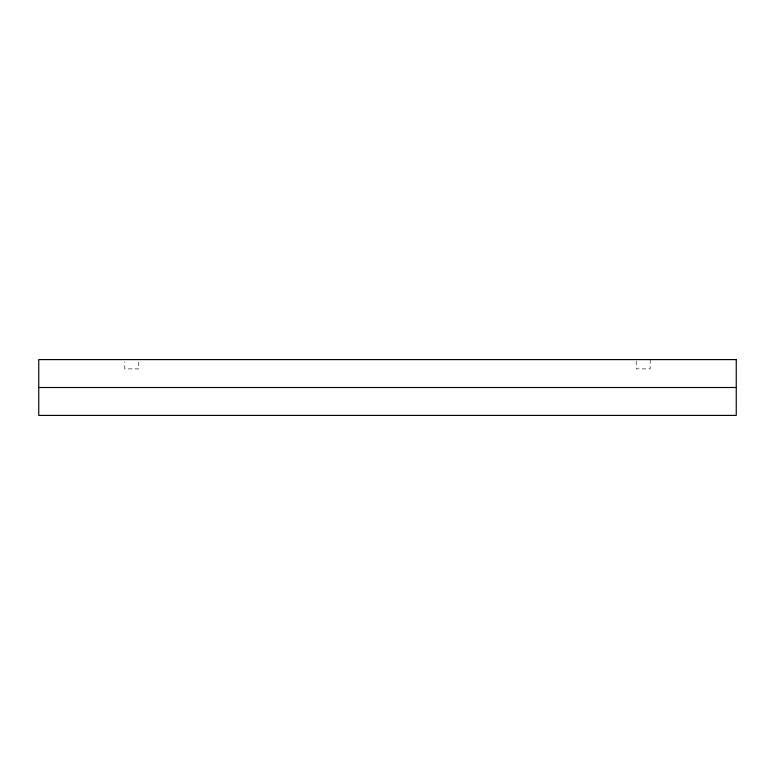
<?xml version="1.0" encoding="UTF-8"?>
<svg xmlns="http://www.w3.org/2000/svg" width="775" height="775" viewBox="0 0 775 775"><rect width="100%" height="100%" fill="white"/><g stroke="black" fill="none" stroke-linecap="round" stroke-linejoin="round"><path stroke-width="0.58" stroke-dasharray="3.88 2.91" d="M650.196 359.6L650.196 368.89L636.227 368.89L636.227 359.6M138.735 361.925L138.735 368.89L124.765 368.89L124.765 361.925"/><path stroke-width="1.16" d="M38.75 387.5L736.25 387.5M736.25 359.6L38.75 359.6L38.75 415.4L736.25 415.4L736.25 359.6"/></g></svg>
